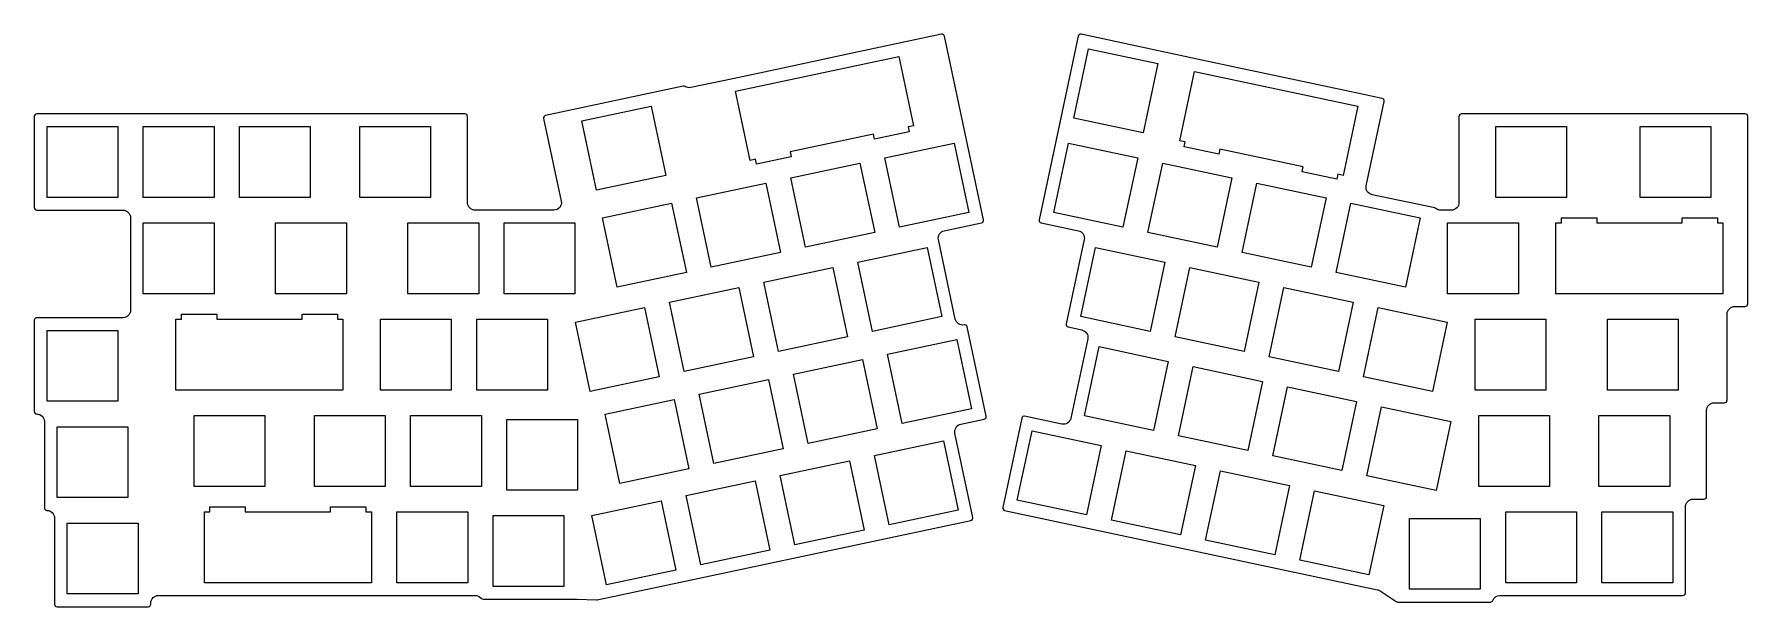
# Model space of a CAD drawing. Header units: millimetres. Extents: x -358 to -19, y 24 to 137.
import ezdxf

# ---------------------------------------------------------------- set-up
doc = ezdxf.new("R2010")
doc.units = ezdxf.units.MM
doc.layers.get('0').update_dxf_attribs({"linetype": 'CONTINUOUS'})

msp = doc.modelspace()

# ---------------------------------------------------------------- linework, layer by layer
for points in [[(-229.24, 126.73, 0.200786), (-229.62, 126.8), (-256.86, 121.01, 0.414214), (-257.25, 120.42), (-253.78, 104.09, -0.476976), (-255.24, 102.28), (-270.83, 102.28, -0.414214), (-272.33, 103.78), (-272.33, 120.83, 0.414214), (-272.83, 121.33), (-357.56, 121.33, 0.414214), (-358.06, 120.83), (-358.06, 102.78, 0.414214), (-357.56, 102.28), (-340.51, 102.28, -0.414214), (-339.01, 100.78), (-339.01, 82.5, -0.414214), (-340.51, 81), (-357.55, 81, 0.414214), (-358.05, 80.5), (-358.05, 62.45, 0.414214), (-357.55, 61.95, -0.414214), (-356.05, 60.45), (-356.05, 43.4, 0.414214), (-355.55, 42.9, -0.414214), (-354.05, 41.4), (-354.05, 24.35, 0.414214), (-353.55, 23.85), (-335.5, 23.85, 0.414214), (-335, 24.35), (-335, 24.58, -0.414214), (-333.5, 26.08), (-324.38, 26.08), (-314.85, 26.08), (-314.85, 26.08), (-300.85, 26.08), (-300.85, 26.08), (-291.33, 26.08), (-291.33, 26.08), (-270.8, 26.08, -0.226147), (-269.64, 25.52, 0.226147), (-269.25, 25.34), (-250.73, 25.34, -0.009943), (-250.67, 25.34), (-246.8, 25.18, 0.062383), (-246.68, 25.19), (-172.69, 40.92, 0.414214), (-172.31, 41.51), (-175.85, 58.19, -0.414214), (-174.7, 59.97), (-170.08, 60.95, 0.414214), (-169.7, 61.54), (-173.45, 79.2, 0.408146), (-174.03, 79.58, -0.408146), (-175.78, 80.75), (-179.12, 96.45, -0.414214), (-177.96, 98.22), (-170.6, 99.79, 0.414214), (-170.22, 100.38), (-177.93, 136.67, 0.414214), (-178.52, 137.06), (-187.49, 135.15), (-196.81, 133.17), (-196.81, 133.17), (-210.5, 130.26), (-210.5, 130.26), (-219.82, 128.28), (-219.82, 128.28), (-228.11, 126.52, -0.200786)], [(-80.7, 102.61, 0.118205), (-80.91, 102.71), (-93.3, 105.34, -0.414214), (-94.45, 107.12), (-90.91, 123.8, 0.414214), (-91.29, 124.39), (-95.6, 125.31), (-104.92, 127.29), (-104.92, 127.29), (-118.61, 130.2), (-118.61, 130.2), (-127.93, 132.18), (-127.93, 132.18), (-150.87, 137.06, 0.414214), (-151.47, 136.67), (-159.18, 100.38, 0.414214), (-158.79, 99.79), (-151.43, 98.22, -0.414214), (-150.28, 96.45), (-153.82, 79.77, 0.414214), (-153.44, 79.18), (-150.74, 78.6, -0.414214), (-149.58, 76.82), (-152.92, 61.12, -0.414214), (-154.7, 59.97), (-162.06, 61.53, 0.414214), (-162.65, 61.15), (-166.4, 43.49, 0.414214), (-166.02, 42.9), (-92.26, 27.22, -0.096731), (-91.73, 26.99), (-88.56, 24.85, 0.149899), (-88.28, 24.76), (-69.88, 24.76, 0.315083), (-69.41, 25.09, -0.315083), (-68, 26.08), (-31.78, 26.08, 0.414214), (-31.28, 26.58), (-31.28, 43.63, -0.414214), (-29.78, 45.13), (-27.61, 45.13, 0.414214), (-27.11, 45.63), (-27.11, 62.68, -0.414214), (-25.61, 64.18), (-23.54, 64.18, 0.414214), (-23.04, 64.68), (-23.04, 81.73, -0.414214), (-21.54, 83.23), (-19.46, 83.23, 0.414214), (-18.96, 83.73), (-18.96, 120.83, 0.414214), (-19.46, 121.33), (-75.61, 121.33, 0.414214), (-76.11, 120.83), (-76.11, 103.78, -0.414214), (-77.61, 102.28), (-79.76, 102.28, -0.171677)]]:
    msp.add_lwpolyline(points, format="xyb", close=True)
for points in [[(-186.97, 132.68), (-184.06, 118.99), (-185.12, 118.76), (-184.91, 117.78), (-191.76, 116.33), (-191.97, 117.31), (-208.47, 113.8), (-208.26, 112.82), (-215.11, 111.36), (-215.32, 112.34), (-216.38, 112.12), (-219.29, 125.81)], [(-152.33, 120.47), (-149.42, 134.17), (-135.72, 131.26), (-138.63, 117.56)], [(-128.45, 129.71), (-96.13, 122.84), (-99.04, 109.14), (-100.1, 109.37), (-100.31, 108.39), (-107.16, 109.85), (-106.95, 110.83), (-123.45, 114.33), (-123.66, 113.36), (-130.51, 114.81), (-130.3, 115.79), (-131.37, 116.02)], [(-233.09, 109.17), (-246.79, 106.26), (-249.7, 119.96), (-236, 122.87)], [(-355.53, 104.8), (-355.53, 118.8), (-341.53, 118.8), (-341.53, 104.8)], [(-336.48, 104.8), (-336.48, 118.8), (-322.48, 118.8), (-322.48, 104.8)], [(-317.43, 104.8), (-317.43, 118.8), (-303.43, 118.8), (-303.43, 104.8)], [(-293.62, 104.8), (-293.62, 118.8), (-279.62, 118.8), (-279.62, 104.8)], [(-68.82, 104.8), (-68.82, 118.8), (-54.82, 118.8), (-54.82, 104.8)], [(-40.25, 104.8), (-40.25, 118.8), (-26.25, 118.8), (-26.25, 104.8)], [(-186.8, 98.93), (-189.71, 112.62), (-176.02, 115.53), (-173.11, 101.84)], [(-156.29, 101.84), (-153.38, 115.53), (-139.68, 112.62), (-142.6, 98.93)], [(-205.43, 94.97), (-208.35, 108.66), (-194.65, 111.57), (-191.74, 97.88)], [(-137.65, 97.88), (-134.74, 111.57), (-121.05, 108.66), (-123.96, 94.97)], [(-224.07, 91.01), (-226.98, 104.7), (-213.29, 107.61), (-210.37, 93.92)], [(-119.02, 93.92), (-116.11, 107.61), (-102.42, 104.7), (-105.33, 91.01)], [(-242.7, 87.05), (-245.61, 100.74), (-231.92, 103.65), (-229.01, 89.96)], [(-100.39, 89.96), (-97.48, 103.65), (-83.78, 100.74), (-86.69, 87.05)], [(-336.48, 85.75), (-336.48, 99.75), (-322.48, 99.75), (-322.48, 85.75)], [(-310.29, 85.75), (-310.29, 99.75), (-296.29, 99.75), (-296.29, 85.75)], [(-284.1, 85.75), (-284.1, 99.75), (-270.1, 99.75), (-270.1, 85.75)], [(-265.05, 85.75), (-265.05, 99.75), (-251.05, 99.75), (-251.05, 85.75)], [(-78.35, 85.75), (-78.35, 99.75), (-64.35, 99.75), (-64.35, 85.75)], [(-23.87, 85.75), (-56.92, 85.75), (-56.92, 99.75), (-55.83, 99.75), (-55.83, 100.75), (-48.83, 100.75), (-48.83, 99.75), (-31.96, 99.75), (-31.96, 100.75), (-24.96, 100.75), (-24.96, 99.75), (-23.87, 99.75)], [(-192.16, 78.31), (-195.07, 92.01), (-181.37, 94.92), (-178.46, 81.22)], [(-150.93, 81.22), (-148.02, 94.92), (-134.33, 92.01), (-137.24, 78.31)], [(-197.1, 77.26), (-210.79, 74.35), (-213.7, 88.05), (-200.01, 90.96)], [(-132.3, 77.26), (-129.39, 90.96), (-115.69, 88.05), (-118.61, 74.35)], [(-229.42, 70.39), (-232.33, 84.09), (-218.64, 87), (-215.73, 73.3)], [(-113.66, 73.3), (-110.75, 87), (-97.06, 84.09), (-99.97, 70.39)], [(-296.97, 66.7), (-330.02, 66.7), (-330.02, 80.7), (-328.93, 80.7), (-328.93, 81.7), (-321.93, 81.7), (-321.93, 80.7), (-305.06, 80.7), (-305.06, 81.7), (-298.06, 81.7), (-298.06, 80.7), (-296.97, 80.7)], [(-248.06, 66.43), (-250.97, 80.13), (-237.28, 83.04), (-234.36, 69.34)], [(-95.03, 69.34), (-92.12, 83.04), (-78.43, 80.13), (-81.34, 66.43)], [(-355.52, 64.48), (-355.52, 78.47), (-341.53, 78.47), (-341.53, 64.48)], [(-289.54, 66.7), (-289.54, 80.7), (-275.54, 80.7), (-275.54, 66.7)], [(-270.49, 66.7), (-270.49, 80.7), (-256.49, 80.7), (-256.49, 66.7)], [(-72.91, 66.7), (-72.91, 80.7), (-58.91, 80.7), (-58.91, 66.7)], [(-46.71, 66.7), (-46.71, 80.7), (-32.71, 80.7), (-32.71, 66.7)], [(-186.28, 60.09), (-189.19, 73.78), (-175.5, 76.69), (-172.59, 63)], [(-150.23, 61.6), (-147.32, 75.29), (-133.63, 72.38), (-136.54, 58.69)], [(-204.91, 56.13), (-207.82, 69.82), (-194.13, 72.73), (-191.22, 59.04)], [(-117.91, 54.73), (-131.6, 57.64), (-128.69, 71.33), (-115, 68.42)], [(-223.55, 52.17), (-226.46, 65.86), (-212.77, 68.77), (-209.85, 55.08)], [(-242.18, 48.21), (-245.09, 61.9), (-231.4, 64.81), (-228.49, 51.12)], [(-112.97, 53.68), (-110.06, 67.37), (-96.36, 64.46), (-99.27, 50.77)], [(-312.44, 47.65), (-326.44, 47.65), (-326.44, 61.65), (-312.44, 61.65)], [(-302.63, 47.65), (-302.63, 61.65), (-288.63, 61.65), (-288.63, 47.65)], [(-283.58, 47.65), (-283.58, 61.65), (-269.58, 61.65), (-269.58, 47.65)], [(-94.33, 49.72), (-91.42, 63.41), (-77.73, 60.5), (-80.64, 46.81)], [(-72.21, 47.65), (-72.21, 61.65), (-58.21, 61.65), (-58.21, 47.65)], [(-48.4, 47.65), (-48.4, 61.65), (-34.4, 61.65), (-34.4, 47.65)], [(-353.52, 45.43), (-353.52, 59.42), (-339.53, 59.42), (-339.53, 45.43)], [(-264.53, 46.91), (-264.53, 60.91), (-250.53, 60.91), (-250.53, 46.91)], [(-163.51, 44.95), (-160.6, 58.64), (-146.91, 55.73), (-149.82, 42.04)], [(-188.89, 40.06), (-191.8, 53.75), (-178.11, 56.66), (-175.2, 42.97)], [(-144.88, 40.99), (-141.97, 54.68), (-128.27, 51.77), (-131.19, 38.08)], [(-207.53, 36.1), (-210.44, 49.79), (-196.74, 52.7), (-193.83, 39.01)], [(-212.47, 35.05), (-226.16, 32.13), (-229.07, 45.83), (-215.38, 48.74)], [(-112.55, 34.12), (-126.24, 37.03), (-123.33, 50.72), (-109.64, 47.81)], [(-244.8, 28.17), (-247.71, 41.87), (-234.01, 44.78), (-231.1, 31.08)], [(-93.92, 30.15), (-107.61, 33.06), (-104.7, 46.76), (-91.01, 43.85)], [(-291.33, 28.6), (-324.38, 28.6), (-324.38, 42.6), (-323.29, 42.6), (-323.29, 43.6), (-316.29, 43.6), (-316.29, 42.6), (-299.41, 42.6), (-299.41, 43.6), (-292.41, 43.6), (-292.41, 42.6), (-291.33, 42.6)], [(-272.28, 28.6), (-286.28, 28.6), (-286.28, 42.6), (-272.28, 42.6)], [(-267.23, 27.86), (-267.23, 41.86), (-253.23, 41.86), (-253.23, 27.86)], [(-85.91, 27.29), (-85.91, 41.29), (-71.91, 41.29), (-71.91, 27.29)], [(-66.86, 28.6), (-66.86, 42.6), (-52.86, 42.6), (-52.86, 28.6)], [(-47.81, 28.6), (-47.81, 42.6), (-33.81, 42.6), (-33.81, 28.6)], [(-337.53, 26.38), (-351.52, 26.38), (-351.52, 40.37), (-337.53, 40.37)]]:
    msp.add_lwpolyline(points, close=True)

doc.saveas('drawing.dxf')
